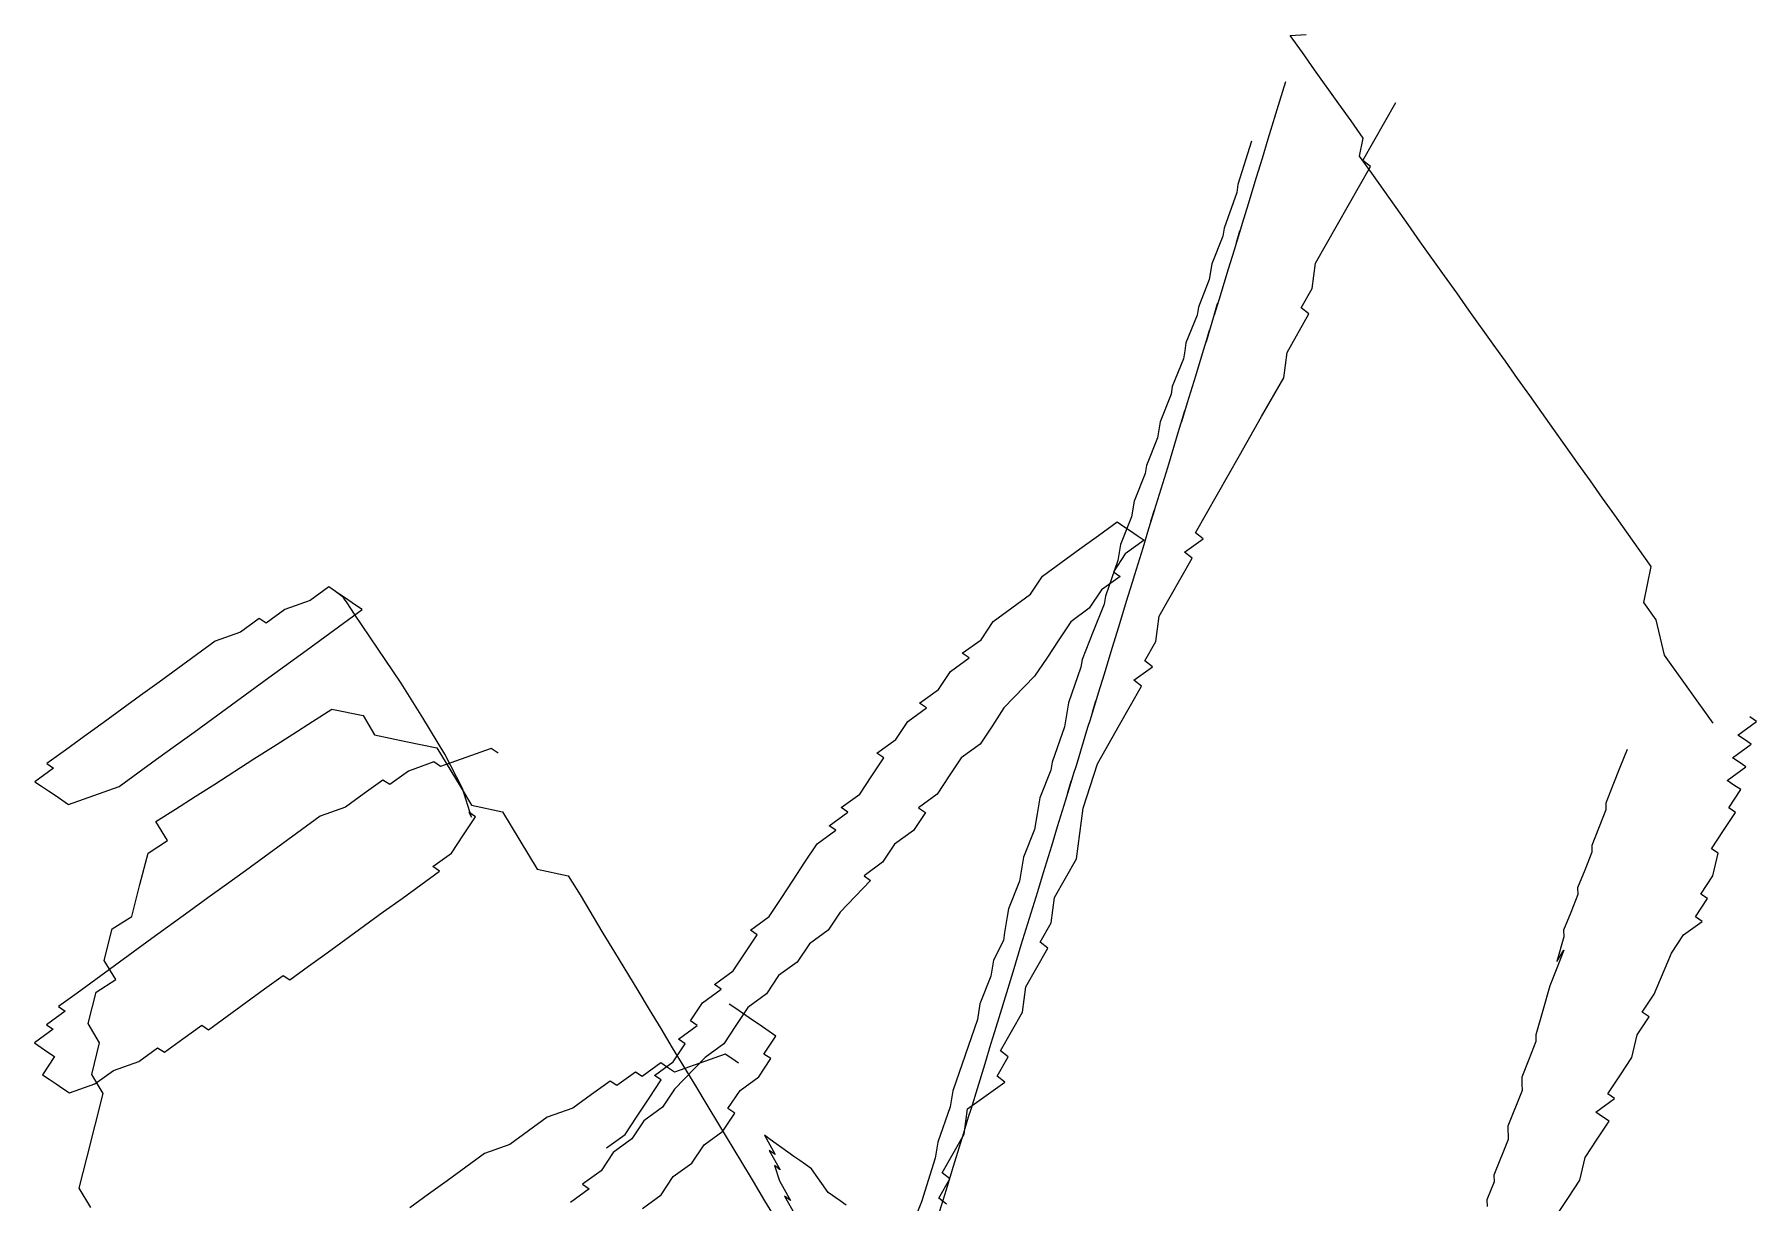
# Model space of a CAD drawing. Extents: x 444 to 702, y 138 to 554.
# Drawn here: x 451.4 to 525.3, y 503.5 to 553.6 of the extents above; entities that cross this region are included whole.
import ezdxf

# ---------------------------------------------------------------- set-up
doc = ezdxf.new("R2010")
doc.units = 0

msp = doc.modelspace()

# ---------------------------------------------------------------- linework, layer by layer
at = {"layer": '1', "color": 252}
for points in [[(523.464, 524.08, -20.852), (522.42, 525.544, -19.979), (521.377, 527.011, -19.108), (521.012, 528.524, -17.5), (520.489, 529.257, -17.068), (520.803, 530.815, -14.726), (519.762, 532.283, -13.854), (519.762, 532.283, -13.854), (519.239, 533.017, -13.417), (518.717, 533.748, -12.981), (518.197, 534.484, -12.545), (517.672, 535.217, -12.111), (517.149, 535.949, -11.673), (516.63, 536.682, -11.236), (516.11, 537.417, -10.8), (515.588, 538.15, -10.362), (515.068, 538.882, -9.927), (514.545, 539.619, -9.492), (514.024, 540.349, -9.057), (512.979, 541.816, -8.184), (512.457, 542.549, -7.743), (511.935, 543.281, -7.31), (511.935, 543.281, -7.31), (510.892, 544.747, -6.439), (510.373, 545.484, -6.002), (510.373, 545.484, -6.002), (509.85, 546.215, -5.565), (508.806, 547.684, -4.692), (508.285, 548.414, -4.256), (508.44, 549.194, -3.089), (507.918, 549.929, -2.651), (507.397, 550.662, -2.217), (506.353, 552.126, -1.341), (505.833, 552.862, -0.906), (505.31, 553.595, -0.47), (505.99, 553.642, 0.264)], [(505.099, 551.606, 1.569), (505.099, 551.606, 1.569), (504.851, 550.785, 2.085), (504.851, 550.785, 2.085), (504.351, 549.145, 3.113), (504.351, 549.145, 3.113), (504.101, 548.324, 3.627), (503.851, 547.503, 4.142), (503.749, 547.177, 5.515), (503.749, 547.177, 5.515), (503.5, 546.356, 6.028), (503.25, 545.536, 6.543), (503.001, 544.716, 7.059), (503.148, 545.21, 7.916), (503.148, 545.21, 7.916), (502.897, 544.387, 8.43), (502.648, 543.568, 8.945), (502.648, 543.568, 8.945), (502.545, 543.241, 10.317), (502.295, 542.42, 10.831), (502.046, 541.601, 11.345), (502.193, 542.093, 12.204), (501.943, 541.274, 12.717), (501.694, 540.452, 13.233), (501.84, 540.946, 14.089), (501.591, 540.125, 14.605), (501.488, 539.799, 15.975), (501.237, 538.978, 16.491), (500.885, 537.83, 18.378), (500.636, 537.012, 18.892), (500.782, 537.504, 19.75), (500.532, 536.684, 20.263), (500.532, 536.684, 20.263), (500.532, 536.684, 20.263), (500.034, 535.043, 21.295), (499.68, 533.896, 23.181), (499.327, 532.748, 25.068), (499.475, 533.242, 25.924), (499.225, 532.42, 26.44), (498.975, 531.602, 26.953), (498.623, 530.453, 28.841), (498.52, 530.127, 30.211), (498.271, 529.306, 30.727), (498.021, 528.486, 31.241), (498.021, 528.486, 31.241), (498.021, 528.486, 31.241), (497.918, 528.16, 32.613), (497.669, 527.339, 33.128), (497.565, 527.011, 34.501), (497.317, 526.19, 35.015), (497.066, 525.371, 35.531), (496.817, 524.551, 36.046), (496.963, 525.043, 36.901), (496.963, 525.043, 36.901), (496.963, 525.043, 36.901), (496.963, 525.043, 36.901), (496.714, 524.224, 37.417), (496.61, 523.898, 38.789), (496.112, 522.257, 39.818), (496.008, 521.929, 41.19), (495.759, 521.108, 41.704), (495.906, 521.602, 42.561), (495.906, 521.602, 42.561), (495.657, 520.781, 43.078), (495.304, 519.634, 44.964), (495.055, 518.814, 45.477), (494.702, 517.666, 47.364), (494.702, 517.666, 47.364), (494.452, 516.845, 47.878), (494.1, 515.7, 49.764), (493.747, 514.552, 51.652), (493.395, 513.404, 53.539), (492.794, 511.437, 55.94), (492.543, 510.617, 56.455), (492.439, 510.289, 57.827), (492.191, 509.468, 58.342), (491.59, 507.501, 60.743), (491.487, 507.175, 62.114), (491.236, 506.354, 62.629), (491.133, 506.026, 64.002), (491.133, 506.026, 64.002), (490.78, 504.88, 65.888), (490.531, 504.059, 66.402), (490.178, 502.913, 68.29)], [(490.553, 503.442, 68.417), (490.221, 503.699, 67.508), (490.695, 504.529, 66.467), (490.361, 504.782, 65.559), (490.836, 505.613, 64.518), (491.306, 506.443, 63.474), (491.448, 507.53, 61.524), (492.253, 508.106, 61.394), (492.253, 508.106, 61.394), (492.253, 508.106, 61.394), (492.253, 508.106, 61.394), (492.253, 508.106, 61.394), (493.061, 508.686, 61.257), (493.061, 508.686, 61.257), (493.061, 508.686, 61.257), (493.061, 508.686, 61.257), (492.729, 508.937, 60.348), (492.729, 508.937, 60.348), (492.729, 508.937, 60.348), (492.729, 508.937, 60.348), (492.729, 508.937, 60.348), (492.729, 508.937, 60.348), (492.729, 508.937, 60.348), (493.2, 509.77, 59.306), (492.87, 510.024, 58.399), (493.818, 511.686, 56.317), (493.957, 512.77, 54.364), (494.429, 513.599, 53.324), (494.902, 514.433, 52.282), (494.569, 514.686, 51.373), (495.042, 515.518, 50.331), (495.184, 516.601, 48.381), (496.13, 518.263, 46.295), (496.272, 519.348, 44.348), (496.413, 520.435, 42.395), (497.028, 522.347, 39.403), (497.977, 524.01, 37.324), (498.924, 525.675, 35.237), (498.591, 525.928, 34.329), (499.397, 526.506, 34.198), (499.067, 526.757, 33.288), (499.067, 526.757, 33.288), (499.067, 526.757, 33.288), (499.536, 527.59, 32.248), (499.678, 528.673, 30.3), (500.15, 529.507, 29.254), (500.624, 530.337, 28.213), (501.097, 531.166, 27.172), (500.765, 531.42, 26.264), (500.765, 531.42, 26.264), (501.571, 532, 26.13), (501.238, 532.255, 25.217), (501.712, 533.083, 24.18), (502.185, 533.915, 23.139), (502.185, 533.915, 23.139), (502.658, 534.746, 22.099), (503.132, 535.579, 21.053), (504.077, 537.243, 18.969), (505.027, 538.904, 16.888), (505.17, 539.99, 14.938), (506.113, 541.652, 12.854), (505.779, 541.905, 11.944), (506.255, 542.736, 10.905), (506.396, 543.822, 8.955), (507.342, 545.484, 6.869), (508.288, 547.147, 4.791), (508.76, 547.978, 3.744), (508.428, 548.231, 2.838), (508.902, 549.061, 1.795), (509.376, 549.895, 0.754), (509.848, 550.726, -0.287), (509.848, 550.726, -0.287), (509.848, 550.726, -0.287), (509.848, 550.726, -0.287), (509.848, 550.726, -0.287), (509.848, 550.726, -0.287), (509.848, 550.726, -0.287), (509.848, 550.726, -0.287), (509.848, 550.726, -0.287), (509.848, 550.726, -0.287), (509.848, 550.726, -0.287)], [(503.649, 549.068, -0.05), (503.064, 547.2, 2.434), (503.009, 546.859, 3.373), (503.009, 546.859, 3.373), (502.478, 545.331, 4.918), (502.422, 544.99, 5.857), (501.949, 543.803, 6.462), (501.835, 543.12, 8.34), (501.364, 541.935, 8.947), (501.307, 541.595, 9.884), (500.833, 540.407, 10.491), (500.777, 540.068, 11.43), (500.721, 539.725, 12.368), (500.247, 538.538, 12.975), (500.247, 538.538, 12.975), (500.19, 538.198, 13.914), (499.719, 537.012, 14.518), (499.606, 536.332, 16.396), (499.133, 535.146, 17.003), (499.133, 535.146, 17.003), (499.075, 534.803, 17.94), (499.075, 534.803, 17.94), (498.603, 533.615, 18.547), (498.49, 532.935, 20.424), (498.016, 531.748, 21.031), (498.016, 531.748, 21.031), (497.904, 531.068, 22.907), (497.374, 529.539, 24.453), (497.317, 529.199, 25.391), (496.847, 528.014, 25.997), (496.372, 526.825, 26.603), (496.316, 526.484, 27.541), (495.786, 524.956, 29.087), (495.73, 524.615, 30.026), (495.73, 524.615, 30.026), (495.617, 523.934, 31.902), (495.088, 522.407, 33.447), (495.031, 522.067, 34.386), (494.56, 520.881, 34.991), (494.501, 520.54, 35.93), (494.446, 520.198, 36.869), (494.333, 519.519, 38.746), (493.86, 518.331, 39.352), (493.747, 517.65, 41.228), (493.747, 517.65, 41.228), (493.691, 517.31, 42.168), (493.218, 516.122, 42.774), (493.162, 515.782, 43.713), (493.048, 515.099, 45.59), (492.993, 514.76, 46.528), (492.574, 513.913, 46.195), (492.519, 513.572, 47.134), (492.462, 513.232, 48.073), (491.989, 512.045, 48.68), (491.876, 511.363, 50.556), (491.347, 509.835, 52.101), (490.818, 508.309, 53.646), (490.704, 507.627, 55.523), (490.704, 507.627, 55.523), (490.704, 507.627, 55.523), (490.175, 506.1, 57.067), (490.062, 505.417, 58.945), (489.476, 503.55, 61.427), (489.005, 502.363, 62.035)], [(475.953, 505.855, 98.937), (476.756, 506.437, 98.812), (476.756, 506.437, 98.812), (476.756, 506.437, 98.812), (476.756, 506.437, 98.812), (476.756, 506.437, 98.812), (477.272, 507.216, 97.749), (477.788, 507.995, 96.689), (477.788, 507.995, 96.689), (478.3, 508.775, 95.626), (478.3, 508.775, 95.626), (478.013, 508.969, 94.689), (478.013, 508.969, 94.689), (478.816, 509.555, 94.565), (479.331, 510.331, 93.502), (479.043, 510.529, 92.567), (479.845, 511.113, 92.439), (479.563, 511.309, 91.505), (479.563, 511.309, 91.505), (480.075, 512.084, 90.441), (480.876, 512.671, 90.317), (480.589, 512.866, 89.379), (481.391, 513.452, 89.254), (481.904, 514.23, 88.193), (482.42, 515.009, 87.129), (482.133, 515.204, 86.191), (482.935, 515.787, 86.071), (483.45, 516.567, 85.005), (483.45, 516.567, 85.005), (483.966, 517.346, 83.941), (483.966, 517.346, 83.941), (484.477, 518.125, 82.878), (484.477, 518.125, 82.878), (484.477, 518.125, 82.878), (484.477, 518.125, 82.878), (484.996, 518.905, 81.82), (484.996, 518.905, 81.82), (485.797, 519.488, 81.697), (485.509, 519.684, 80.756), (485.509, 519.684, 80.756), (486.312, 520.267, 80.635), (486.024, 520.463, 79.695), (486.024, 520.463, 79.695), (486.827, 521.044, 79.567), (487.341, 521.823, 78.508), (487.341, 521.823, 78.508), (487.856, 522.604, 77.447), (487.856, 522.604, 77.447), (487.856, 522.604, 77.447), (487.568, 522.799, 76.509), (488.371, 523.384, 76.382), (488.371, 523.384, 76.382), (488.371, 523.384, 76.382), (488.886, 524.162, 75.32), (488.886, 524.162, 75.32), (489.687, 524.748, 75.193), (489.399, 524.943, 74.258), (489.399, 524.943, 74.258), (490.205, 525.527, 74.134), (490.719, 526.305, 73.073), (490.719, 526.305, 73.073), (490.719, 526.305, 73.073), (491.522, 526.888, 72.947), (491.231, 527.083, 72.009), (491.231, 527.083, 72.009), (491.231, 527.083, 72.009), (492.036, 527.667, 71.883), (492.036, 527.667, 71.883), (492.551, 528.448, 70.827), (492.551, 528.448, 70.827), (492.551, 528.448, 70.827), (493.355, 529.032, 70.701), (493.355, 529.032, 70.701), (493.355, 529.032, 70.701), (494.154, 529.616, 70.576), (494.154, 529.616, 70.576), (494.669, 530.396, 69.512), (494.669, 530.396, 69.512), (494.669, 530.396, 69.512), (495.472, 530.977, 69.388), (495.472, 530.977, 69.388), (496.275, 531.562, 69.262), (496.275, 531.562, 69.262), (496.275, 531.562, 69.262), (496.275, 531.562, 69.262), (497.078, 532.144, 69.138), (497.078, 532.144, 69.138), (497.078, 532.144, 69.138), (497.078, 532.144, 69.138), (497.078, 532.144, 69.138), (497.078, 532.144, 69.138), (497.078, 532.144, 69.138), (497.078, 532.144, 69.138), (497.078, 532.144, 69.138), (497.878, 532.726, 69.012), (497.878, 532.726, 69.012), (497.878, 532.726, 69.012), (497.878, 532.726, 69.012), (497.878, 532.726, 69.012), (497.878, 532.726, 69.012), (498.168, 532.532, 69.95), (498.168, 532.532, 69.95), (498.168, 532.532, 69.95), (498.168, 532.532, 69.95), (498.168, 532.532, 69.95), (498.456, 532.338, 70.888), (498.456, 532.338, 70.888), (498.456, 532.338, 70.888), (498.741, 532.14, 71.826), (498.741, 532.14, 71.826), (499.032, 531.944, 72.763), (498.229, 531.359, 72.888), (497.717, 530.582, 73.953), (498.001, 530.387, 74.888), (497.203, 529.801, 75.01), (497.203, 529.801, 75.01), (496.682, 529.024, 76.073), (496.682, 529.024, 76.073), (495.883, 528.437, 76.199), (495.369, 527.661, 77.263), (495.369, 527.661, 77.263), (494.853, 526.881, 78.324), (494.853, 526.881, 78.324), (494.336, 526.1, 79.385), (494.336, 526.1, 79.385), (493.019, 524.74, 80.575), (492.506, 523.962, 81.637), (492.506, 523.962, 81.637), (491.991, 523.182, 82.701), (491.188, 522.595, 82.822), (490.673, 521.819, 83.886), (490.158, 521.038, 84.946), (489.354, 520.453, 85.07), (489.644, 520.259, 86.007), (489.13, 519.479, 87.073), (488.326, 518.896, 87.197), (488.326, 518.896, 87.197), (487.81, 518.116, 88.26), (487.011, 517.532, 88.383), (487.295, 517.338, 89.317), (485.98, 515.977, 90.507), (485.465, 515.198, 91.567), (484.664, 514.616, 91.694), (484.146, 513.832, 92.755), (483.343, 513.252, 92.879), (482.829, 512.471, 93.941), (482.025, 511.888, 94.062), (481.514, 511.11, 95.128), (480.996, 510.328, 96.191), (480.196, 509.744, 96.314), (478.877, 508.384, 97.501), (478.362, 507.602, 98.562), (478.362, 507.602, 98.562), (477.559, 507.021, 98.686), (477.045, 506.241, 99.749), (476.242, 505.656, 99.876), (475.725, 504.877, 100.936), (474.925, 504.295, 101.06), (474.925, 504.295, 101.06), (474.925, 504.295, 101.06), (475.211, 504.098, 101.995), (474.412, 503.517, 102.125), (474.412, 503.517, 102.125), (474.412, 503.517, 102.125), (474.412, 503.517, 102.125), (474.412, 503.517, 102.125), (474.412, 503.517, 102.125), (474.412, 503.517, 102.125), (474.412, 503.517, 102.125), (474.412, 503.517, 102.125)], [(471.299, 522.801, 108.172), (471.299, 522.801, 108.172), (471.01, 522.997, 107.24), (471.01, 522.997, 107.24), (469.919, 522.609, 106.423), (469.919, 522.609, 106.423), (468.832, 522.223, 105.608), (468.543, 522.42, 104.675), (467.45, 522.032, 103.855), (466.65, 521.447, 103.985), (466.36, 521.643, 103.049), (466.36, 521.643, 103.049), (465.559, 521.062, 103.172), (464.756, 520.476, 103.298), (463.662, 520.088, 102.481), (463.662, 520.088, 102.481), (462.862, 519.504, 102.608), (461.256, 518.339, 102.854), (460.454, 517.754, 102.98), (460.454, 517.754, 102.98), (460.454, 517.754, 102.98), (459.649, 517.169, 103.103), (458.847, 516.588, 103.229), (458.046, 516.002, 103.355), (456.437, 514.839, 103.603), (455.636, 514.253, 103.726), (454.835, 513.671, 103.852), (454.032, 513.09, 103.977), (454.032, 513.09, 103.977), (453.23, 512.505, 104.102), (453.23, 512.505, 104.102), (452.425, 511.92, 104.228), (452.714, 511.724, 105.165), (452.714, 511.724, 105.165), (451.911, 511.141, 105.288), (452.201, 510.947, 106.227), (451.397, 510.364, 106.353), (451.685, 510.164, 107.289), (451.685, 510.164, 107.289), (451.973, 509.971, 108.225), (452.261, 509.776, 109.166), (452.261, 509.776, 109.166), (451.747, 508.995, 110.227), (451.747, 508.995, 110.227), (452.035, 508.801, 111.161), (452.035, 508.801, 111.161), (452.324, 508.603, 112.098), (452.324, 508.603, 112.098), (452.61, 508.408, 113.039), (452.61, 508.408, 113.039), (452.61, 508.408, 113.039), (452.899, 508.215, 113.976), (453.99, 508.602, 114.786), (454.792, 509.183, 114.662), (454.792, 509.183, 114.662), (454.792, 509.183, 114.662), (455.881, 509.572, 115.479), (456.683, 510.153, 115.354), (456.974, 509.96, 116.292), (457.774, 510.54, 116.164), (458.577, 511.128, 116.042), (458.865, 510.931, 116.979), (458.865, 510.931, 116.979), (459.666, 511.512, 116.851), (459.666, 511.512, 116.851), (459.666, 511.512, 116.851), (460.472, 512.096, 116.73), (460.472, 512.096, 116.73), (461.273, 512.682, 116.606), (462.075, 513.263, 116.483), (462.362, 513.067, 117.415), (463.165, 513.653, 117.294), (463.969, 514.236, 117.168), (463.969, 514.236, 117.168), (464.772, 514.817, 117.044), (465.573, 515.4, 116.917), (465.573, 515.4, 116.917), (466.373, 515.984, 116.794), (467.181, 516.568, 116.67), (467.181, 516.568, 116.67), (467.181, 516.568, 116.67), (467.984, 517.152, 116.545), (467.984, 517.152, 116.545), (468.784, 517.735, 116.424), (468.495, 517.93, 115.484), (468.495, 517.93, 115.484), (469.299, 518.513, 115.359), (469.813, 519.291, 114.297), (469.813, 519.291, 114.297), (469.813, 519.291, 114.297), (470.328, 520.07, 113.233), (470.328, 520.07, 113.233), (470.328, 520.07, 113.233), (470.328, 520.07, 113.233), (470.328, 520.07, 113.233), (470.04, 520.268, 112.297), (470.165, 520.052, 113.014), (470.165, 520.052, 113.014), (469.774, 521.28, 113.11), (469.774, 521.28, 113.11), (469.013, 522.76, 113.098), (469.013, 522.76, 113.098), (468.076, 524.308, 112.973), (468.076, 524.308, 112.973), (467.146, 525.796, 113.093), (467.146, 525.796, 113.093), (466.124, 527.308, 113.045), (466.124, 527.308, 113.045), (465.144, 528.769, 113.2), (464.823, 529.245, 113.109), (464.706, 529.41, 112.99), (464.661, 529.478, 112.899), (464.323, 529.74, 111.765), (464.323, 529.74, 111.765), (464.032, 529.933, 110.827), (463.231, 529.353, 110.951), (463.231, 529.353, 110.951), (462.14, 528.963, 110.138), (462.14, 528.963, 110.138), (461.338, 528.384, 110.265), (461.338, 528.384, 110.265), (461.049, 528.574, 109.326), (460.246, 527.99, 109.449), (459.156, 527.605, 108.637), (458.355, 527.023, 108.76), (458.355, 527.023, 108.76), (457.552, 526.438, 108.888), (457.552, 526.438, 108.888), (456.747, 525.851, 109.009), (456.747, 525.851, 109.009), (455.945, 525.27, 109.135), (455.142, 524.686, 109.259), (454.341, 524.103, 109.383), (454.341, 524.103, 109.383), (453.538, 523.52, 109.508), (452.734, 522.934, 109.632), (452.734, 522.934, 109.632), (452.734, 522.934, 109.632), (452.734, 522.934, 109.632), (451.933, 522.357, 109.754), (451.933, 522.357, 109.754), (452.222, 522.157, 110.696), (451.416, 521.574, 110.819), (451.704, 521.379, 111.758), (451.704, 521.379, 111.758), (451.995, 521.181, 112.695), (451.995, 521.181, 112.695), (451.995, 521.181, 112.695), (452.282, 520.989, 113.633), (452.57, 520.791, 114.571), (452.57, 520.791, 114.571), (452.856, 520.596, 115.507), (452.856, 520.596, 115.507), (453.949, 520.985, 116.322), (453.949, 520.985, 116.322), (455.039, 521.37, 117.133), (455.039, 521.37, 117.133), (456.644, 522.539, 116.883), (457.448, 523.123, 116.762), (458.248, 523.704, 116.636), (459.051, 524.29, 116.511), (459.855, 524.872, 116.387), (460.655, 525.455, 116.26), (461.46, 526.04, 116.137), (463.063, 527.203, 115.888), (463.866, 527.788, 115.764), (464.671, 528.372, 115.641), (464.671, 528.372, 115.641), (465.473, 528.957, 115.516), (465.184, 529.15, 114.579), (464.896, 529.349, 113.637), (464.323, 529.74, 111.765), (464.032, 529.933, 110.827)], [(453.813, 503.306, 108.446), (453.32, 504.123, 108.735), (453.661, 505.48, 108.936), (454.011, 506.83, 109.139), (454.349, 508.194, 109.352), (453.856, 509.012, 109.637), (454.196, 510.37, 109.842), (453.706, 511.191, 110.124), (454.048, 512.543, 110.332), (454.892, 513.082, 110.251), (454.396, 513.907, 110.535), (454.739, 515.258, 110.74), (455.581, 515.793, 110.663), (455.922, 517.155, 110.864), (456.275, 518.507, 111.068), (456.275, 518.507, 111.068), (457.11, 519.047, 110.984), (456.613, 519.866, 111.273), (457.456, 520.402, 111.189), (458.293, 520.933, 111.11), (458.293, 520.933, 111.11), (459.135, 521.473, 111.024), (460.815, 522.55, 110.858), (461.656, 523.082, 110.781), (462.494, 523.62, 110.698), (463.333, 524.155, 110.619), (463.333, 524.155, 110.619), (464.171, 524.688, 110.53), (464.171, 524.688, 110.53), (465.506, 524.409, 110.162), (466.002, 523.584, 109.881), (467.339, 523.306, 109.505), (468.672, 523.022, 109.137), (469.669, 521.378, 108.564), (470.16, 520.563, 108.275), (471.493, 520.28, 107.912), (472.979, 517.821, 107.05), (474.317, 517.538, 106.678), (474.818, 516.722, 106.393), (474.818, 516.722, 106.393), (475.805, 515.074, 105.818), (476.301, 514.257, 105.531), (477.295, 512.617, 104.956), (477.788, 511.797, 104.664), (478.283, 510.979, 104.376), (478.78, 510.159, 104.089), (479.774, 508.525, 103.515), (479.774, 508.525, 103.515), (480.263, 507.702, 103.233), (480.76, 506.876, 102.947), (480.76, 506.876, 102.947), (481.754, 505.241, 102.374), (482.25, 504.421, 102.089), (482.745, 503.593, 101.796), (483.241, 502.772, 101.512)], [(516.715, 502.914, 18.602), (517.227, 503.69, 17.539), (517.743, 504.472, 16.476), (517.971, 505.447, 14.476), (518.486, 506.226, 13.415), (519, 507.003, 12.355), (518.711, 507.198, 11.414), (518.424, 507.394, 10.476), (519.226, 507.978, 10.352), (518.94, 508.173, 9.416), (519.452, 508.952, 8.353), (519.97, 509.733, 7.293), (520.196, 510.709, 5.294), (520.711, 511.486, 4.231), (520.424, 511.681, 3.294), (520.937, 512.46, 2.233), (521.68, 514.217, -0.833), (522.195, 514.998, -1.893), (522.195, 514.998, -1.893), (522.195, 514.998, -1.893), (522.996, 515.578, -2.016), (522.71, 515.774, -2.952), (522.71, 515.774, -2.952), (523.225, 516.555, -4.016), (522.939, 516.75, -4.951), (522.939, 516.75, -4.951), (523.452, 517.529, -6.016), (523.452, 517.529, -6.016), (523.676, 518.504, -8.016), (523.39, 518.698, -8.95), (523.904, 519.48, -10.013), (524.418, 520.256, -11.078), (524.132, 520.455, -12.014), (524.132, 520.455, -12.014), (524.646, 521.235, -13.075), (524.646, 521.235, -13.075), (524.359, 521.432, -14.015), (524.359, 521.432, -14.015), (524.359, 521.432, -14.015), (524.359, 521.432, -14.015), (524.073, 521.627, -14.953), (524.874, 522.208, -15.078), (524.587, 522.408, -16.012), (524.587, 522.408, -16.012), (524.296, 522.601, -16.948), (525.101, 523.185, -17.076), (524.811, 523.382, -18.013), (524.811, 523.382, -18.013), (524.811, 523.382, -18.013), (524.811, 523.382, -18.013), (524.525, 523.576, -18.95), (524.525, 523.576, -18.95), (525.328, 524.16, -19.077), (525.037, 524.355, -20.011), (525.037, 524.355, -20.011), (525.037, 524.355, -20.011), (525.037, 524.355, -20.011), (525.037, 524.355, -20.011), (525.037, 524.355, -20.011), (525.037, 524.355, -20.011), (525.037, 524.355, -20.011)], [(519.771, 522.953, -20.015), (519.771, 522.953, -20.015), (519.465, 522.185, -19.45), (519.465, 522.185, -19.45), (519.465, 522.185, -19.45), (519.465, 522.185, -19.45), (519.465, 522.185, -19.45), (519.16, 521.418, -18.884), (518.854, 520.653, -18.32), (518.86, 520.367, -16.934), (518.86, 520.367, -16.934), (518.251, 518.834, -15.803), (518.251, 518.834, -15.803), (518.251, 518.834, -15.803), (518.257, 518.549, -14.419), (517.952, 517.784, -13.852), (517.646, 517.017, -13.286), (517.652, 516.733, -11.902), (517.349, 515.967, -11.336), (517.349, 515.967, -11.336), (517.349, 515.967, -11.336), (517.042, 515.198, -10.771), (517.048, 514.915, -9.385), (516.749, 513.863, -7.436), (516.749, 513.863, -7.436), (516.749, 513.863, -7.436), (516.749, 513.863, -7.436), (517.061, 514.345, -6.616), (516.755, 513.576, -6.051), (516.45, 512.811, -5.485), (516.151, 511.76, -3.533), (515.851, 510.707, -1.582), (515.857, 510.423, -0.198), (515.552, 509.655, 0.366), (515.552, 509.655, 0.366), (515.247, 508.89, 0.933), (515.247, 508.89, 0.933), (515.254, 508.604, 2.319), (515.26, 508.318, 3.704), (514.65, 506.788, 4.834), (514.662, 506.217, 7.604), (514.051, 504.685, 8.737), (514.057, 504.399, 10.121), (514.057, 504.399, 10.121), (514.057, 504.399, 10.121), (513.753, 503.633, 10.686), (513.758, 503.348, 12.072)], [(477.506, 503.26, 112.854), (478.309, 503.842, 112.73), (478.823, 504.624, 111.668), (479.626, 505.206, 111.542), (480.143, 505.988, 110.48), (480.947, 506.571, 110.355), (481.459, 507.35, 109.293), (481.171, 507.544, 108.354), (481.688, 508.322, 107.292), (482.49, 508.908, 107.169), (482.49, 508.908, 107.169), (483.005, 509.688, 106.111), (482.715, 509.884, 105.167), (483.232, 510.66, 104.108), (483.232, 510.66, 104.108), (483.232, 510.66, 104.108), (482.941, 510.859, 103.17), (482.654, 511.055, 102.235), (482.078, 511.444, 100.358), (481.503, 511.839, 98.486), (481.218, 512.031, 97.544)], [(481.624, 509.495, 104.357), (481.624, 509.495, 104.357), (481.339, 509.692, 103.419), (481.339, 509.692, 103.419), (481.052, 509.887, 102.484), (479.957, 509.496, 101.668), (479.957, 509.496, 101.668), (478.868, 509.112, 100.86), (478.868, 509.112, 100.86), (478.58, 509.309, 99.92), (478.58, 509.309, 99.92), (478.293, 509.502, 98.981), (477.489, 508.922, 99.105), (477.203, 509.114, 98.167), (476.397, 508.531, 98.293), (476.112, 508.726, 97.353), (475.308, 508.143, 97.479), (474.506, 507.559, 97.6), (473.414, 507.17, 96.79), (473.414, 507.17, 96.79), (472.613, 506.589, 96.915), (471.812, 506.005, 97.039), (470.72, 505.618, 96.228), (469.919, 505.035, 96.353), (469.116, 504.449, 96.474), (469.116, 504.449, 96.474), (468.313, 503.868, 96.601), (467.51, 503.283, 96.725)], [(486.239, 503.401, 107.541), (485.99, 503.581, 106.593), (485.477, 503.941, 104.696), (484.756, 504.958, 104.03), (484.504, 505.14, 103.077), (484.249, 505.318, 102.128), (484.249, 505.318, 102.128), (483.996, 505.496, 101.179), (483.741, 505.679, 100.226), (483.741, 505.679, 100.226), (483.489, 505.861, 99.277), (483.489, 505.861, 99.277), (483.233, 506.039, 98.327), (483.233, 506.039, 98.327), (482.984, 506.221, 97.373), (482.984, 506.221, 97.373), (482.732, 506.405, 96.425), (483.202, 505.569, 96.141), (482.946, 505.746, 95.192), (483.418, 504.915, 94.901), (483.165, 505.096, 93.956), (483.165, 505.096, 93.956), (483.379, 504.441, 92.722), (483.852, 503.605, 92.436), (483.599, 503.782, 91.485), (484.069, 502.95, 91.2)]]:
    msp.add_polyline3d(points, dxfattribs=at)

doc.saveas('drawing.dxf')
